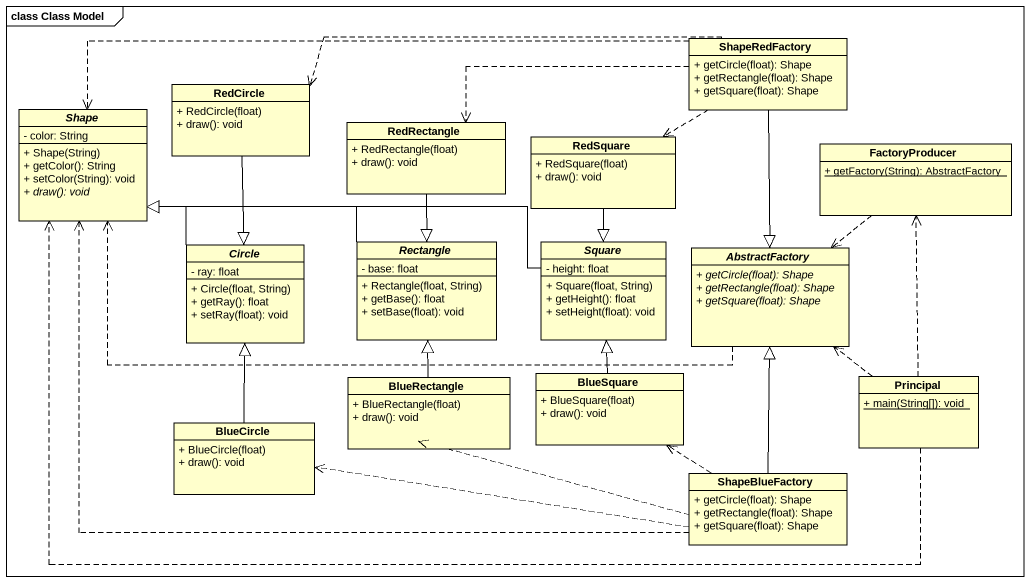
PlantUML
@startuml
mainframe class Class Model
hide circle
hide empty members
skinparam classAttributeIconSize 0
class ShapeRedFactory {
  + getCircle(float): Shape
  + getRectangle(float): Shape
  + getSquare(float): Shape
}
class RedCircle {
  + RedCircle(float)
  + draw(): void
}
abstract class Shape {
  - color: String
  + Shape(String)
  + getColor(): String
  + setColor(String): void
  {abstract} + draw(): void
}
class RedRectangle {
  + RedRectangle(float)
  + draw(): void
}
class RedSquare {
  + RedSquare(float)
  + draw(): void
}
class FactoryProducer {
  {static} + getFactory(String): AbstractFactory
}
abstract class "Circle" as Circle_ {
  - ray: float
  + Circle(float, String)
  + getRay(): float
  + setRay(float): void
}
abstract class "Rectangle" as Rectangle_ {
  - base: float
  + Rectangle(float, String)
  + getBase(): float
  + setBase(float): void
}
abstract class Square {
  - height: float
  + Square(float, String)
  + getHeight(): float
  + setHeight(float): void
}
abstract class AbstractFactory {
  {abstract} + getCircle(float): Shape
  {abstract} + getRectangle(float): Shape
  {abstract} + getSquare(float): Shape
}
class BlueRectangle {
  + BlueRectangle(float)
  + draw(): void
}
class BlueSquare {
  + BlueSquare(float)
  + draw(): void
}
class Principal {
  {static} + main(String[]): void
}
class BlueCircle {
  + BlueCircle(float)
  + draw(): void
}
class ShapeBlueFactory {
  + getCircle(float): Shape
  + getRectangle(float): Shape
  + getSquare(float): Shape
}
ShapeRedFactory .left.> RedCircle
ShapeRedFactory .left.> Shape
ShapeRedFactory .left.> RedRectangle
ShapeRedFactory .left.> RedSquare
ShapeRedFactory --|> AbstractFactory
RedCircle --|> Circle_
RedRectangle --|> Rectangle_
RedSquare --|> Square
FactoryProducer ..> AbstractFactory
Circle_ -up-|> Shape
Rectangle_ -left-|> Shape
Square -left-|> Shape
AbstractFactory .left.> Shape
BlueRectangle -up-|> Rectangle_
BlueSquare -up-|> Square
Principal .left.> Shape
Principal .up.> FactoryProducer
Principal .up.> AbstractFactory
BlueCircle -up-|> Circle_
ShapeBlueFactory .left.> Shape
ShapeBlueFactory -up-|> AbstractFactory
ShapeBlueFactory .left.> BlueRectangle
ShapeBlueFactory .up.> BlueSquare
ShapeBlueFactory .left.> BlueCircle
@enduml
